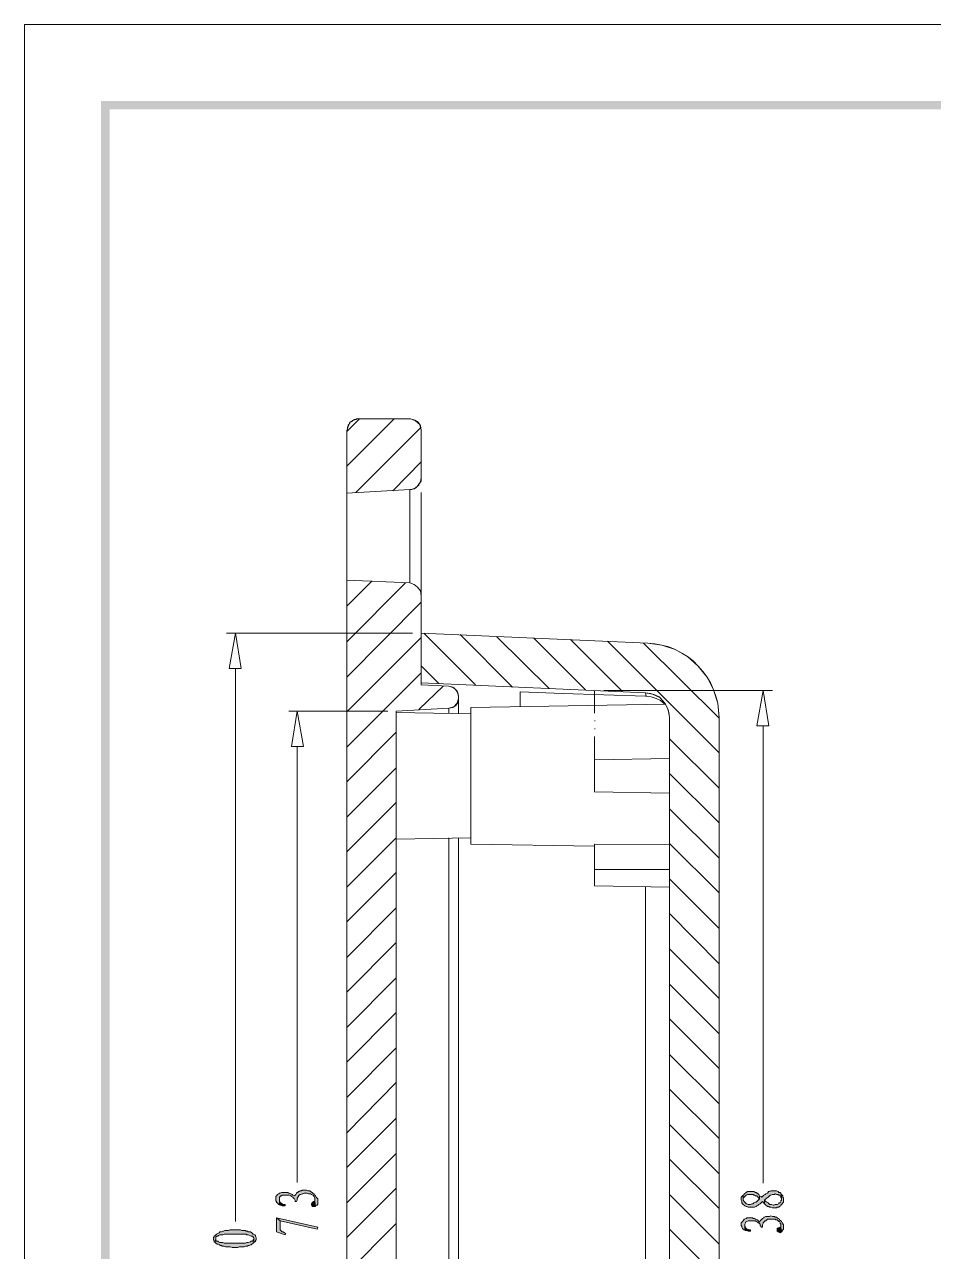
# Model space of a CAD drawing. Header units: millimetres. Extents: x 0 to 282, y 0 to 196.
# Drawn here: x 0 to 54.3, y 122.3 to 195.7 of the extents above; entities that cross this region are included whole.
import ezdxf

# ---------------------------------------------------------------- set-up
doc = ezdxf.new("R2010")
doc.units = ezdxf.units.MM

msp = doc.modelspace()

# ---------------------------------------------------------------- hatches: boundary and pattern name
h = msp.add_hatch(color=0)
h.dxf.hatch_style = 2
h.paths.add_polyline_path([(4.572, 4.826), (5.08, 4.826), (4.572, 191.134894)])
h = msp.add_hatch(color=0)
h.dxf.hatch_style = 2
h.paths.add_polyline_path([(5.08, 4.826), (4.572, 191.134894), (5.08, 190.626894)])
h = msp.add_hatch(color=0)
h.dxf.hatch_style = 2
h.paths.add_polyline_path([(4.572, 191.134894), (5.08, 190.626894), (277.071561, 191.134894)])
h = msp.add_hatch(color=0)
h.dxf.hatch_style = 2
h.paths.add_polyline_path([(5.08, 190.626894), (277.071561, 191.134894), (276.563561, 190.626894)])
h = msp.add_hatch(color=42)
h.dxf.hatch_style = 2
h.paths.add_polyline_path([(15.028333, 125.475894), (15.028333, 125.433561), (15.028333, 125.348894), (15.070667, 125.306561), (15.070667, 125.264227), (15.155333, 125.179561), (15.197667, 125.137227), (15.24, 125.137227), (15.24, 125.433561), (15.24, 125.475894), (15.24, 125.560561), (15.282333, 125.602894), (15.324667, 125.645227), (15.367, 125.645227), (15.409333, 125.687561), (15.494, 125.687561), (15.578667, 125.687561), (15.663333, 125.687561), (15.705667, 125.687561), (15.790333, 125.687561), (15.832667, 125.687561), (15.917333, 125.645227), (15.959667, 125.602894), (16.044333, 125.560561), (16.086667, 125.518227), (16.129, 125.475894), (16.171333, 125.391227), (16.171333, 125.348894), (16.171333, 125.306561), (16.256, 125.306561), (16.298333, 125.391227), (16.298333, 125.433561), (16.298333, 125.518227), (16.340667, 125.560561), (16.383, 125.602894), (16.383, 125.645227), (16.425333, 125.687561), (16.467667, 125.729894), (16.51, 125.729894), (16.594667, 125.772227), (16.637, 125.772227), (16.721667, 125.814561), (16.806333, 125.814561), (16.891, 125.814561), (16.975667, 125.772227), (17.018, 125.772227), (17.102667, 125.772227), (17.145, 125.729894), (17.229667, 125.687561), (17.272, 125.687561), (17.272, 125.645227), (17.314333, 125.602894), (17.356667, 125.518227), (17.356667, 125.475894), (17.356667, 125.391227), (17.356667, 125.306561), (17.399, 125.010227), (17.441333, 125.094894), (17.483667, 125.094894), (17.526, 125.137227), (17.526, 125.179561), (17.526, 125.264227), (17.526, 125.348894), (17.526, 125.391227), (17.526, 125.433561), (17.526, 125.475894), (17.483667, 125.518227), (17.441333, 125.560561), (17.399, 125.645227), (17.356667, 125.687561), (17.314333, 125.772227), (17.272, 125.772227), (17.229667, 125.814561), (17.187333, 125.856894), (17.102667, 125.899227), (17.060333, 125.941561), (16.975667, 125.941561), (16.933333, 125.941561), (16.848667, 125.983894), (16.764, 125.983894), (16.679333, 125.983894), (16.594667, 125.983894), (16.552333, 125.941561), (16.467667, 125.941561), (16.425333, 125.899227), (16.383, 125.899227), (16.340667, 125.856894), (16.298333, 125.856894), (16.256, 125.814561), (16.213667, 125.729894), (16.171333, 125.687561), (16.129, 125.645227), (16.044333, 125.687561), (16.002, 125.729894), (15.917333, 125.772227), (15.875, 125.772227), (15.790333, 125.814561), (15.748, 125.856894), (15.663333, 125.856894), (15.621, 125.856894), (15.536333, 125.856894), (15.494, 125.856894), (15.409333, 125.856894), (15.367, 125.856894), (15.282333, 125.814561), (15.24, 125.814561), (15.197667, 125.772227), (15.113, 125.729894), (15.070667, 125.645227), (15.028333, 125.602894), (15.028333, 125.560561), (15.028333, 125.518227)])
h = msp.add_hatch(color=42)
h.dxf.hatch_style = 2
h.paths.add_polyline_path([(42.841227, 125.433561), (42.841227, 125.391227), (42.883561, 125.306561), (42.883561, 125.221894), (42.925894, 125.179561), (42.968227, 125.137227), (43.010561, 125.094894), (43.052894, 125.052561), (43.137561, 125.010227), (43.179894, 125.010227), (43.264561, 124.967894), (43.306894, 124.967894), (43.391561, 124.967894), (43.433894, 124.967894), (43.518561, 124.967894), (43.603227, 124.967894), (43.645561, 124.967894), (43.730227, 125.010227), (43.772561, 125.052561), (43.857227, 125.094894), (43.899561, 125.137227), (43.984227, 125.179561), (44.026561, 125.221894), (44.111227, 125.306561), (44.153561, 125.264227), (44.238227, 125.179561), (44.238227, 125.391227), (44.280561, 125.433561), (44.322894, 125.475894), (44.365227, 125.518227), (44.449894, 125.560561), (44.492227, 125.602894), (44.534561, 125.645227), (44.576894, 125.687561), (44.619227, 125.687561), (44.703894, 125.729894), (44.746227, 125.729894), (44.830894, 125.729894), (44.873227, 125.772227), (44.957894, 125.729894), (45.042561, 125.729894), (45.084894, 125.687561), (45.169561, 125.687561), (45.169561, 125.645227), (45.211894, 125.602894), (45.211894, 125.560561), (45.254227, 125.518227), (45.254227, 125.433561), (45.254227, 125.729894), (45.211894, 125.772227), (45.211894, 125.814561), (45.169561, 125.856894), (45.084894, 125.856894), (45.042561, 125.899227), (44.957894, 125.941561), (44.915561, 125.941561), (44.830894, 125.941561), (44.788561, 125.941561), (44.703894, 125.941561), (44.619227, 125.941561), (44.534561, 125.899227), (44.492227, 125.899227), (44.449894, 125.899227), (44.449894, 125.856894), (44.407561, 125.814561), (44.322894, 125.772227), (44.280561, 125.729894), (44.195894, 125.687561), (44.153561, 125.645227), (44.068894, 125.560561), (44.026561, 125.602894), (43.941894, 125.645227), (43.941894, 125.475894), (43.899561, 125.433561), (43.814894, 125.348894), (43.772561, 125.306561), (43.730227, 125.264227), (43.687894, 125.264227), (43.603227, 125.221894), (43.560894, 125.179561), (43.476228, 125.179561), (43.391561, 125.137227), (43.349227, 125.137227), (43.264561, 125.137227), (43.179894, 125.179561), (43.137561, 125.179561), (43.095227, 125.221894), (43.052894, 125.264227), (43.010561, 125.306561), (42.968227, 125.391227), (42.968227, 125.433561), (42.968227, 125.687561), (42.925894, 125.645227), (42.883561, 125.602894), (42.841227, 125.560561), (42.841227, 125.518227)])
h = msp.add_hatch(color=42)
h.dxf.hatch_style = 2
h.paths.add_polyline_path([(42.968227, 125.687561), (42.968227, 125.433561), (42.968227, 125.518227), (43.010561, 125.560561), (43.052894, 125.602894), (43.095227, 125.645227), (43.137561, 125.687561), (43.222227, 125.729894), (43.306894, 125.729894), (43.349227, 125.729894), (43.391561, 125.729894), (43.476228, 125.729894), (43.560894, 125.729894), (43.603227, 125.687561), (43.645561, 125.687561), (43.687894, 125.645227), (43.772561, 125.645227), (43.814894, 125.602894), (43.899561, 125.518227), (43.941894, 125.475894), (43.941894, 125.645227), (43.899561, 125.729894), (43.857227, 125.772227), (43.814894, 125.814561), (43.772561, 125.814561), (43.730227, 125.856894), (43.687894, 125.856894), (43.603227, 125.899227), (43.518561, 125.899227), (43.476228, 125.899227), (43.391561, 125.899227), (43.349227, 125.899227), (43.264561, 125.899227), (43.222227, 125.899227), (43.137561, 125.856894), (43.095227, 125.814561), (43.010561, 125.772227), (43.010561, 125.729894)])
h = msp.add_hatch(color=42)
h.dxf.hatch_style = 2
h.paths.add_polyline_path([(44.238227, 125.179561), (44.280561, 125.137227), (44.322894, 125.094894), (44.365227, 125.052561), (44.407561, 125.010227), (44.492227, 125.010227), (44.534561, 124.967894), (44.619227, 124.967894), (44.703894, 124.925561), (44.746227, 124.925561), (44.830894, 124.925561), (44.873227, 124.925561), (44.957894, 124.925561), (45.000227, 124.967894), (45.084894, 124.967894), (45.127227, 125.010227), (45.211894, 125.052561), (45.211894, 125.094894), (45.254227, 125.137227), (45.296561, 125.179561), (45.338894, 125.221894), (45.381227, 125.264227), (45.381227, 125.348894), (45.381227, 125.391227), (45.381227, 125.475894), (45.381227, 125.518227), (45.338894, 125.560561), (45.338894, 125.645227), (45.296561, 125.687561), (45.254227, 125.729894), (45.254227, 125.433561), (45.254227, 125.391227), (45.211894, 125.348894), (45.211894, 125.306561), (45.169561, 125.221894), (45.084894, 125.221894), (45.084894, 125.179561), (45.000227, 125.137227), (44.957894, 125.137227), (44.873227, 125.137227), (44.788561, 125.094894), (44.746227, 125.094894), (44.661561, 125.137227), (44.619227, 125.137227), (44.534561, 125.137227), (44.534561, 125.179561), (44.492227, 125.179561), (44.449894, 125.221894), (44.365227, 125.264227), (44.322894, 125.306561), (44.238227, 125.391227)])
h = msp.add_hatch(color=42)
h.dxf.hatch_style = 2
h.paths.add_polyline_path([(15.24, 125.137227), (15.282333, 125.094894), (15.324667, 125.094894), (15.409333, 125.052561), (15.494, 125.052561), (15.578667, 125.052561), (15.578667, 125.137227), (15.536333, 125.137227), (15.451667, 125.137227), (15.409333, 125.179561), (15.324667, 125.221894), (15.282333, 125.221894), (15.282333, 125.264227), (15.24, 125.306561), (15.24, 125.348894), (15.24, 125.433561)])
h = msp.add_hatch(color=42)
h.dxf.hatch_style = 2
h.paths.add_polyline_path([(17.145, 125.137227), (17.145, 125.094894), (17.187333, 125.010227), (17.229667, 125.010227), (17.314333, 125.010227), (17.356667, 125.010227), (17.399, 125.010227), (17.356667, 125.306561), (17.272, 125.306561), (17.229667, 125.264227), (17.187333, 125.221894), (17.145, 125.179561)])
h = msp.add_hatch(color=42)
h.dxf.hatch_style = 2
h.paths.add_polyline_path([(15.070667, 124.332894), (15.070667, 123.486227), (15.578667, 123.316894), (15.621, 123.401561), (15.536333, 123.443894), (15.451667, 123.486227), (15.409333, 123.486227), (15.367, 123.528561), (15.324667, 123.570894), (15.282333, 123.613227), (15.282333, 123.697894), (15.282333, 124.163561)])
h = msp.add_hatch(color=42)
h.dxf.hatch_style = 2
h.paths.add_polyline_path([(15.070667, 124.332894), (15.282333, 124.163561), (17.483667, 123.655561), (17.526, 123.782561)])
h = msp.add_hatch(color=42)
h.dxf.hatch_style = 2
h.paths.add_polyline_path([(42.841227, 123.951894), (42.841227, 123.867227), (42.883561, 123.824894), (42.883561, 123.782561), (42.925894, 123.697894), (42.968227, 123.655561), (43.010561, 123.613227), (43.052894, 123.613227), (43.052894, 123.909561), (43.052894, 123.951894), (43.095227, 124.036561), (43.095227, 124.078894), (43.179894, 124.121227), (43.264561, 124.163561), (43.306894, 124.163561), (43.391561, 124.163561), (43.476228, 124.163561), (43.560894, 124.163561), (43.603227, 124.163561), (43.687894, 124.163561), (43.730227, 124.121227), (43.814894, 124.078894), (43.857227, 124.036561), (43.899561, 124.036561), (43.941894, 123.994227), (43.984227, 123.951894), (43.984227, 123.867227), (44.026561, 123.824894), (44.026561, 123.782561), (44.111227, 123.782561), (44.111227, 123.824894), (44.111227, 123.909561), (44.153561, 123.994227), (44.153561, 124.036561), (44.195894, 124.078894), (44.238227, 124.121227), (44.280561, 124.163561), (44.322894, 124.163561), (44.365227, 124.205894), (44.407561, 124.248227), (44.492227, 124.248227), (44.576894, 124.248227), (44.661561, 124.248227), (44.703894, 124.248227), (44.788561, 124.248227), (44.873227, 124.248227), (44.915561, 124.205894), (45.000227, 124.205894), (45.042561, 124.163561), (45.084894, 124.121227), (45.127227, 124.121227), (45.169561, 124.036561), (45.169561, 123.994227), (45.211894, 123.951894), (45.211894, 123.867227), (45.211894, 123.782561), (45.254227, 123.486227), (45.296561, 123.528561), (45.296561, 123.570894), (45.338894, 123.613227), (45.381227, 123.655561), (45.381227, 123.740227), (45.381227, 123.782561), (45.381227, 123.824894), (45.381227, 123.909561), (45.338894, 123.951894), (45.338894, 123.994227), (45.296561, 124.036561), (45.254227, 124.121227), (45.211894, 124.163561), (45.127227, 124.205894), (45.127227, 124.248227), (45.042561, 124.290561), (45.000227, 124.332894), (44.957894, 124.375227), (44.873227, 124.375227), (44.830894, 124.417561), (44.746227, 124.417561), (44.703894, 124.417561), (44.619227, 124.459894), (44.534561, 124.417561), (44.449894, 124.417561), (44.365227, 124.417561), (44.322894, 124.417561), (44.238227, 124.375227), (44.195894, 124.375227), (44.195894, 124.332894), (44.111227, 124.290561), (44.068894, 124.248227), (44.026561, 124.205894), (43.984227, 124.163561), (43.941894, 124.078894), (43.899561, 124.121227), (43.814894, 124.205894), (43.772561, 124.205894), (43.687894, 124.248227), (43.645561, 124.290561), (43.560894, 124.290561), (43.518561, 124.332894), (43.433894, 124.332894), (43.391561, 124.332894), (43.349227, 124.332894), (43.264561, 124.332894), (43.179894, 124.332894), (43.137561, 124.290561), (43.052894, 124.248227), (43.010561, 124.248227), (42.968227, 124.163561), (42.925894, 124.121227), (42.883561, 124.078894), (42.841227, 124.036561), (42.841227, 123.994227)])
h = msp.add_hatch(color=42)
h.dxf.hatch_style = 2
h.paths.add_polyline_path([(11.303, 123.105227), (11.303, 123.020561), (11.345333, 122.978227), (11.345333, 122.935894), (11.345333, 122.893561), (11.387667, 122.851227), (11.43, 123.105227), (11.43, 123.147561), (11.43, 123.189894), (11.472333, 123.232227), (11.557, 123.232227), (11.599333, 123.274561), (11.684, 123.316894), (11.726333, 123.316894), (11.811, 123.316894), (11.853333, 123.316894), (11.938, 123.359228), (11.980333, 123.359228), (12.065, 123.359228), (12.149667, 123.359228), (12.192, 123.359228), (12.276667, 123.359228), (12.403667, 123.359228), (12.488333, 123.359228), (12.573, 123.359228), (12.615333, 123.359228), (12.7, 123.359228), (12.784667, 123.359228), (12.869333, 123.359228), (12.954, 123.359228), (13.038667, 123.359228), (13.123333, 123.359228), (13.165667, 123.359228), (13.250333, 123.359228), (13.292667, 123.316894), (13.335, 123.316894), (13.377333, 123.316894), (13.462, 123.274561), (13.546667, 123.232227), (13.631333, 123.232227), (13.673667, 123.189894), (13.673667, 123.147561), (13.716, 123.147561), (13.716, 123.062894), (13.716, 122.851227), (13.758333, 122.893561), (13.800667, 122.935894), (13.800667, 122.978227), (13.843, 123.020561), (13.843, 123.105227), (13.843, 123.147561), (13.800667, 123.232227), (13.800667, 123.274561), (13.758333, 123.316894), (13.673667, 123.359228), (13.631333, 123.401561), (13.589, 123.443894), (13.504333, 123.486227), (13.462, 123.486227), (13.377333, 123.486227), (13.335, 123.528561), (13.250333, 123.528561), (13.208, 123.570894), (13.123333, 123.570894), (13.038667, 123.570894), (12.996333, 123.570894), (12.911667, 123.613227), (12.827, 123.613227), (12.742333, 123.613227), (12.657667, 123.613227), (12.573, 123.613227), (12.530667, 123.613227), (12.446, 123.613227), (12.361333, 123.613227), (12.276667, 123.613227), (12.192, 123.570894), (12.107333, 123.570894), (12.022667, 123.570894), (11.980333, 123.570894), (11.895667, 123.528561), (11.853333, 123.528561), (11.768667, 123.486227), (11.726333, 123.486227), (11.684, 123.486227), (11.641667, 123.443894), (11.557, 123.401561), (11.472333, 123.359228), (11.43, 123.316894), (11.387667, 123.274561), (11.345333, 123.232227), (11.345333, 123.189894), (11.303, 123.147561)])
h = msp.add_hatch(color=42)
h.dxf.hatch_style = 2
h.paths.add_polyline_path([(43.052894, 123.613227), (43.095227, 123.570894), (43.179894, 123.570894), (43.264561, 123.528561), (43.306894, 123.528561), (43.391561, 123.528561), (43.391561, 123.613227), (43.306894, 123.613227), (43.222227, 123.655561), (43.179894, 123.655561), (43.137561, 123.697894), (43.095227, 123.740227), (43.095227, 123.782561), (43.052894, 123.824894), (43.052894, 123.909561)])
h = msp.add_hatch(color=42)
h.dxf.hatch_style = 2
h.paths.add_polyline_path([(45.000227, 123.613227), (45.000227, 123.528561), (45.042561, 123.486227), (45.084894, 123.486227), (45.169561, 123.443894), (45.254227, 123.486227), (45.211894, 123.782561), (45.169561, 123.782561), (45.127227, 123.740227), (45.042561, 123.740227), (45.000227, 123.697894), (45.000227, 123.655561)])
h = msp.add_hatch(color=42)
h.dxf.hatch_style = 2
h.paths.add_polyline_path([(11.387667, 122.851227), (11.43, 122.808894), (11.514667, 122.766561), (11.599333, 122.766561), (11.684, 122.724227), (11.684, 122.681894), (11.768667, 122.681894), (11.811, 122.639561), (11.853333, 122.639561), (11.938, 122.639561), (12.022667, 122.597227), (12.065, 122.597227), (12.149667, 122.597227), (12.234333, 122.597227), (12.319, 122.597227), (12.403667, 122.554894), (12.488333, 122.554894), (12.573, 122.554894), (12.657667, 122.554894), (12.742333, 122.554894), (12.827, 122.597227), (12.911667, 122.597227), (12.954, 122.597227), (13.038667, 122.597227), (13.123333, 122.597227), (13.208, 122.639561), (13.250333, 122.639561), (13.335, 122.639561), (13.377333, 122.681894), (13.419667, 122.681894), (13.504333, 122.724227), (13.546667, 122.724227), (13.589, 122.766561), (13.673667, 122.808894), (13.716, 122.851227), (13.716, 123.062894), (13.673667, 123.020561), (13.673667, 122.978227), (13.631333, 122.935894), (13.546667, 122.935894), (13.504333, 122.893561), (13.377333, 122.851227), (13.335, 122.851227), (13.292667, 122.851227), (13.208, 122.808894), (13.165667, 122.808894), (13.081, 122.808894), (12.996333, 122.808894), (12.954, 122.808894), (12.869333, 122.808894), (12.784667, 122.808894), (12.657667, 122.808894), (12.573, 122.808894), (12.488333, 122.808894), (12.403667, 122.808894), (12.319, 122.808894), (12.234333, 122.808894), (12.149667, 122.808894), (12.065, 122.808894), (11.980333, 122.808894), (11.938, 122.808894), (11.853333, 122.851227), (11.811, 122.851227), (11.768667, 122.851227), (11.684, 122.851227), (11.599333, 122.893561), (11.557, 122.935894), (11.472333, 122.935894), (11.43, 122.978227), (11.43, 123.020561), (11.43, 123.105227)])

# ---------------------------------------------------------------- linework, layer by layer
at = {"color": 0, "lineweight": 0}
msp.add_lwpolyline([(0, 0), (281.643667, 0), (281.643667, 195.707), (0, 195.707)], close=True, dxfattribs=at)
for points in [[(20.023667, 172.127228), (19.727333, 172.084894), (19.473333, 171.915561), (19.346333, 171.661561), (19.261667, 171.407561)], [(19.261667, 171.407561), (19.261667, 171.449894), (19.304, 171.534561), (19.304, 171.619227), (19.346333, 171.661561), (19.346333, 171.746227), (19.388667, 171.788561), (19.431, 171.873227), (19.473333, 171.915561), (19.558, 171.957894), (19.600333, 172.000227), (19.685, 172.042561), (19.727333, 172.084894), (19.812, 172.084894), (19.854333, 172.127228), (19.939, 172.127228), (20.023667, 172.127228)], [(23.071667, 172.127228), (20.023667, 172.127228)], [(23.706667, 171.449894), (23.664333, 171.703894), (23.537333, 171.915561), (23.325667, 172.042561), (23.071667, 172.127228), (20.023667, 172.127228)], [(23.706667, 171.449894), (23.622, 171.788561), (23.368, 172.000227), (23.071667, 172.127228)], [(19.261667, 73.067227), (19.261667, 171.407561)], [(19.261667, 171.407561), (19.261667, 167.682227), (23.029333, 167.893894)], [(23.706667, 168.613561), (23.706667, 171.449894)], [(23.706667, 168.613561), (23.706667, 171.449894)], [(23.029333, 167.893894), (23.283333, 167.936227), (23.495, 168.105561), (23.664333, 168.359561), (23.706667, 168.613561)], [(23.706667, 168.613561), (23.706667, 168.571227), (23.706667, 168.486561), (23.706667, 168.401894), (23.664333, 168.359561), (23.622, 168.274894), (23.579667, 168.232561), (23.579667, 168.147894), (23.495, 168.105561), (23.452667, 168.063227), (23.410333, 168.020894), (23.368, 167.978561), (23.283333, 167.936227), (23.241, 167.936227), (23.156333, 167.893894), (23.071667, 167.893894), (23.029333, 167.893894)], [(23.029333, 167.893894), (19.261667, 167.682227)], [(23.029333, 167.893894), (23.029333, 162.305894)], [(23.706667, 156.209894), (23.706667, 167.724561)], [(23.029333, 162.305894), (19.261667, 162.475227)], [(25.950333, 155.405561), (25.950333, 155.532561), (25.908, 155.744227), (25.781, 155.913561), (25.611667, 156.082894), (25.357667, 156.125227), (23.706667, 156.209894), (23.706667, 161.543894), (23.664333, 161.840227), (23.495, 162.051894), (23.283333, 162.221227), (23.029333, 162.305894), (19.261667, 162.475227), (19.261667, 81.957227), (23.029333, 82.168894)], [(23.706667, 161.543894), (23.664333, 161.840227), (23.495, 162.051894), (23.283333, 162.221227), (23.029333, 162.305894)], [(23.706667, 159.300228), (37.253227, 158.707561)], [(37.253227, 158.707561), (23.706667, 159.300228), (23.706667, 156.336894), (37.126227, 155.744227), (37.422561, 155.701894), (37.676561, 155.617227), (37.930561, 155.490228), (38.142227, 155.278561), (38.311561, 155.066894), (38.438561, 154.812894), (38.523227, 154.558894), (38.565561, 154.262561), (38.565561, 90.212227)], [(41.528894, 154.262561), (41.444227, 155.109227), (41.190227, 155.913561), (40.809227, 156.675561), (40.258894, 157.352894), (39.623894, 157.903227), (38.904227, 158.326561), (38.099894, 158.580561), (37.253227, 158.707561)], [(37.253227, 158.707561), (37.676561, 158.665227), (38.099894, 158.580561), (38.523227, 158.495894), (38.904227, 158.326561), (39.285227, 158.114894), (39.623894, 157.903227), (39.962561, 157.649227), (40.258894, 157.352894), (40.555227, 157.014227), (40.809227, 156.675561), (41.020894, 156.294561), (41.190227, 155.913561), (41.317227, 155.532561), (41.444227, 155.109227), (41.486561, 154.685894), (41.528894, 154.262561)], [(23.706667, 156.336894), (37.126227, 155.744227)], [(25.357667, 156.125227), (23.706667, 156.209894)], [(25.950333, 155.532561), (25.865667, 155.828894), (25.654, 156.040561), (25.357667, 156.125227)], [(37.126227, 155.532561), (34.628561, 155.617227), (32.173227, 155.701894), (29.633228, 155.786561)], [(29.633228, 154.897561), (29.633228, 155.786561)], [(37.168561, 155.532561), (37.126227, 155.744227)], [(38.565561, 154.262561), (38.480894, 154.728227), (38.269227, 155.109227), (37.972894, 155.447894), (37.549561, 155.659561), (37.126227, 155.744227)], [(25.357667, 154.812894), (25.654, 154.897561), (25.865667, 155.109227), (25.950333, 155.405561)], [(25.950333, 155.405561), (25.908, 155.151561), (25.781, 154.982227), (25.611667, 154.855227), (25.357667, 154.812894)], [(25.950333, 154.516561), (25.950333, 155.532561)], [(26.67, 154.855227), (38.311561, 155.066894)], [(26.67, 146.684894), (26.67, 154.855227)], [(37.168561, 155.532561), (37.126227, 155.532561)], [(38.269227, 155.066894), (38.015227, 155.278561), (37.761227, 155.405561), (37.464894, 155.490228), (37.168561, 155.532561)], [(22.225, 154.643561), (25.357667, 154.812894)], [(25.950333, 88.942228), (25.950333, 89.069227), (25.908, 89.323227), (25.781, 89.492561), (25.611667, 89.619561), (25.357667, 89.661894), (22.225, 89.831227), (22.225, 154.643561), (25.357667, 154.812894)], [(22.225, 89.831227), (22.225, 154.643561)], [(22.225, 154.558894), (26.67, 154.474227)], [(23.706667, 85.174561), (37.253227, 85.767227), (37.676561, 85.809561), (38.099894, 85.851894), (38.523227, 85.978894), (38.904227, 86.148227), (39.285227, 86.359894), (39.623894, 86.571561), (39.962561, 86.825561), (40.258894, 87.121894), (40.555227, 87.460561), (40.809227, 87.799227), (41.020894, 88.137894), (41.190227, 88.561227), (41.317227, 88.942228), (41.444227, 89.365561), (41.486561, 89.788894), (41.528894, 90.212227), (41.528894, 154.262561)], [(25.357667, 154.812894), (25.357667, 154.516561)], [(38.565561, 154.262561), (38.565561, 90.212227)], [(41.528894, 154.262561), (41.528894, 90.212227)], [(34.078227, 151.722561), (38.565561, 151.807227)], [(34.078227, 149.817561), (34.078227, 151.722561)], [(34.078227, 149.817561), (38.565561, 149.732894)], [(22.225, 146.981227), (26.67, 147.065894)], [(25.357667, 147.065894), (25.357667, 89.661894)], [(25.950333, 89.196227), (25.950333, 147.065894)], [(26.67, 146.684894), (34.078227, 146.557894)], [(38.565561, 146.642561), (34.078227, 146.684894)], [(34.078227, 144.187227), (34.078227, 146.684894)], [(38.565561, 145.160894), (34.078227, 145.160894)], [(34.078227, 144.187227), (38.565561, 144.102561)], [(37.126227, 106.722227), (37.126227, 144.144894)]]:
    msp.add_lwpolyline(points, dxfattribs=at)
at = {"color": 40, "lineweight": 0}
for points in [[(22.098, 172.127228), (19.261667, 169.290894)], [(20.023667, 172.127228), (19.261667, 171.365227)], [(23.706667, 171.619227), (19.812, 167.724561)], [(23.706667, 169.544894), (22.013333, 167.809227)], [(20.785667, 162.432894), (19.261667, 160.908894)], [(22.775333, 162.305894), (19.261667, 158.792227)], [(23.706667, 161.162894), (19.261667, 156.675561)], [(26.966333, 156.209894), (23.876, 159.300228)], [(23.706667, 159.046227), (19.261667, 154.601227)], [(29.167561, 156.082894), (26.035, 159.215561)], [(31.368894, 155.998227), (28.236228, 159.088561)], [(33.527894, 155.913561), (30.437561, 159.003894)], [(35.729227, 155.828894), (32.638894, 158.919227)], [(41.528894, 152.145894), (34.840227, 158.834561)], [(41.528894, 154.220227), (36.999227, 158.707561)], [(24.765, 156.294561), (23.706667, 157.352894)], [(23.706667, 156.929561), (19.261667, 152.484561)], [(25.019, 156.125227), (23.579667, 154.728227)], [(22.225, 153.373561), (19.261667, 150.410227)], [(41.528894, 150.029227), (38.565561, 152.992561)], [(22.225, 151.256894), (19.261667, 148.293561)], [(41.528894, 147.954894), (38.565561, 150.918228)], [(22.225, 149.182561), (19.261667, 146.219227)], [(41.528894, 145.838227), (38.565561, 148.801561)], [(22.225, 147.065894), (19.261667, 144.102561)], [(41.528894, 143.763894), (38.565561, 146.727227)], [(22.225, 144.991561), (19.261667, 142.028227)], [(41.528894, 141.647227), (38.565561, 144.610561)], [(22.225, 142.874894), (19.261667, 139.911561)], [(41.528894, 139.530561), (38.565561, 142.536227)], [(22.225, 140.800561), (19.261667, 137.837227)], [(41.528894, 137.456227), (38.565561, 140.419561)], [(22.225, 138.683894), (19.261667, 135.720561)], [(41.528894, 135.339561), (38.565561, 138.302894)], [(22.225, 136.609561), (19.261667, 133.646227)], [(41.528894, 133.265227), (38.565561, 136.228561)], [(22.225, 134.492894), (19.261667, 131.529561)], [(41.528894, 131.148561), (38.565561, 134.111894)], [(22.225, 132.418561), (19.261667, 129.412894)], [(41.528894, 129.074227), (38.565561, 132.037561)], [(22.225, 130.301894), (19.261667, 127.338561)], [(41.528894, 126.957561), (38.565561, 129.920894)], [(22.225, 128.185228), (19.261667, 125.221894)], [(41.528894, 124.883227), (38.565561, 127.846561)], [(22.225, 126.110894), (19.261667, 123.147561)], [(41.528894, 122.766561), (38.565561, 125.729894)], [(22.225, 123.994227), (19.261667, 121.030894)], [(41.528894, 120.692228), (38.565561, 123.655561)]]:
    msp.add_lwpolyline(points, dxfattribs=at)
at = {"color": 131, "lineweight": 0}
for points in [[(23.198667, 159.300228), (12.065, 159.300228)], [(34.628561, 155.871227), (44.703894, 155.871227)], [(21.717, 154.643561), (15.790333, 154.643561)]]:
    msp.add_lwpolyline(points, dxfattribs=at)
at = {"color": 3, "lineweight": 0}
for points in [[(12.234333, 157.183561), (12.615333, 159.300228), (12.954, 157.183561)], [(43.772561, 153.754561), (44.153561, 155.871227), (44.492227, 153.754561)], [(15.959667, 152.526894), (16.298333, 154.643561), (16.679333, 152.526894)]]:
    msp.add_lwpolyline(points, close=True, dxfattribs=at)
for points in [[(12.615333, 157.183561), (12.615333, 124.121227)], [(44.153561, 153.754561), (44.153561, 126.407227)], [(16.298333, 152.526894), (16.298333, 126.449561)]]:
    msp.add_lwpolyline(points, dxfattribs=at)
at = {"color": 2, "lineweight": 0}
for points in [[(34.078227, 155.871227), (34.078227, 154.516561)], [(34.078227, 154.050894), (34.120561, 154.050894)], [(34.078227, 153.585227), (34.120561, 153.585227)], [(34.078227, 153.119561), (34.078227, 151.722561)]]:
    msp.add_lwpolyline(points, dxfattribs=at)
at = {"color": 42, "lineweight": 0}
for points in [[(15.028333, 125.475894), (15.028333, 125.433561), (15.028333, 125.348894), (15.070667, 125.306561), (15.070667, 125.264227), (15.155333, 125.179561), (15.197667, 125.137227), (15.24, 125.137227), (15.24, 125.433561), (15.24, 125.475894), (15.24, 125.560561), (15.282333, 125.602894), (15.324667, 125.645227), (15.367, 125.645227), (15.409333, 125.687561), (15.494, 125.687561), (15.578667, 125.687561), (15.663333, 125.687561), (15.705667, 125.687561), (15.790333, 125.687561), (15.832667, 125.687561), (15.917333, 125.645227), (15.959667, 125.602894), (16.044333, 125.560561), (16.086667, 125.518227), (16.129, 125.475894), (16.171333, 125.391227), (16.171333, 125.348894), (16.171333, 125.306561), (16.256, 125.306561), (16.298333, 125.391227), (16.298333, 125.433561), (16.298333, 125.518227), (16.340667, 125.560561), (16.383, 125.602894), (16.383, 125.645227), (16.425333, 125.687561), (16.467667, 125.729894), (16.51, 125.729894), (16.594667, 125.772227), (16.637, 125.772227), (16.721667, 125.814561), (16.806333, 125.814561), (16.891, 125.814561), (16.975667, 125.772227), (17.018, 125.772227), (17.102667, 125.772227), (17.145, 125.729894), (17.229667, 125.687561), (17.272, 125.687561), (17.272, 125.645227), (17.314333, 125.602894), (17.356667, 125.518227), (17.356667, 125.475894), (17.356667, 125.391227), (17.356667, 125.306561), (17.399, 125.010227), (17.441333, 125.094894), (17.483667, 125.094894), (17.526, 125.137227), (17.526, 125.179561), (17.526, 125.264227), (17.526, 125.348894), (17.526, 125.391227), (17.526, 125.433561), (17.526, 125.475894), (17.483667, 125.518227), (17.441333, 125.560561), (17.399, 125.645227), (17.356667, 125.687561), (17.314333, 125.772227), (17.272, 125.772227), (17.229667, 125.814561), (17.187333, 125.856894), (17.102667, 125.899227), (17.060333, 125.941561), (16.975667, 125.941561), (16.933333, 125.941561), (16.848667, 125.983894), (16.764, 125.983894), (16.679333, 125.983894), (16.594667, 125.983894), (16.552333, 125.941561), (16.467667, 125.941561), (16.425333, 125.899227), (16.383, 125.899227), (16.340667, 125.856894), (16.298333, 125.856894), (16.256, 125.814561), (16.213667, 125.729894), (16.171333, 125.687561), (16.129, 125.645227), (16.044333, 125.687561), (16.002, 125.729894), (15.917333, 125.772227), (15.875, 125.772227), (15.790333, 125.814561), (15.748, 125.856894), (15.663333, 125.856894), (15.621, 125.856894), (15.536333, 125.856894), (15.494, 125.856894), (15.409333, 125.856894), (15.367, 125.856894), (15.282333, 125.814561), (15.24, 125.814561), (15.197667, 125.772227), (15.113, 125.729894), (15.070667, 125.645227), (15.028333, 125.602894), (15.028333, 125.560561), (15.028333, 125.518227)], [(42.841227, 125.433561), (42.841227, 125.391227), (42.883561, 125.306561), (42.883561, 125.221894), (42.925894, 125.179561), (42.968227, 125.137227), (43.010561, 125.094894), (43.052894, 125.052561), (43.137561, 125.010227), (43.179894, 125.010227), (43.264561, 124.967894), (43.306894, 124.967894), (43.391561, 124.967894), (43.433894, 124.967894), (43.518561, 124.967894), (43.603227, 124.967894), (43.645561, 124.967894), (43.730227, 125.010227), (43.772561, 125.052561), (43.857227, 125.094894), (43.899561, 125.137227), (43.984227, 125.179561), (44.026561, 125.221894), (44.111227, 125.306561), (44.153561, 125.264227), (44.238227, 125.179561), (44.238227, 125.391227), (44.280561, 125.433561), (44.322894, 125.475894), (44.365227, 125.518227), (44.449894, 125.560561), (44.492227, 125.602894), (44.534561, 125.645227), (44.576894, 125.687561), (44.619227, 125.687561), (44.703894, 125.729894), (44.746227, 125.729894), (44.830894, 125.729894), (44.873227, 125.772227), (44.957894, 125.729894), (45.042561, 125.729894), (45.084894, 125.687561), (45.169561, 125.687561), (45.169561, 125.645227), (45.211894, 125.602894), (45.211894, 125.560561), (45.254227, 125.518227), (45.254227, 125.433561), (45.254227, 125.729894), (45.211894, 125.772227), (45.211894, 125.814561), (45.169561, 125.856894), (45.084894, 125.856894), (45.042561, 125.899227), (44.957894, 125.941561), (44.915561, 125.941561), (44.830894, 125.941561), (44.788561, 125.941561), (44.703894, 125.941561), (44.619227, 125.941561), (44.534561, 125.899227), (44.492227, 125.899227), (44.449894, 125.899227), (44.449894, 125.856894), (44.407561, 125.814561), (44.322894, 125.772227), (44.280561, 125.729894), (44.195894, 125.687561), (44.153561, 125.645227), (44.068894, 125.560561), (44.026561, 125.602894), (43.941894, 125.645227), (43.941894, 125.475894), (43.899561, 125.433561), (43.814894, 125.348894), (43.772561, 125.306561), (43.730227, 125.264227), (43.687894, 125.264227), (43.603227, 125.221894), (43.560894, 125.179561), (43.476228, 125.179561), (43.391561, 125.137227), (43.349227, 125.137227), (43.264561, 125.137227), (43.179894, 125.179561), (43.137561, 125.179561), (43.095227, 125.221894), (43.052894, 125.264227), (43.010561, 125.306561), (42.968227, 125.391227), (42.968227, 125.433561), (42.968227, 125.687561), (42.925894, 125.645227), (42.883561, 125.602894), (42.841227, 125.560561), (42.841227, 125.518227)], [(42.968227, 125.687561), (42.968227, 125.433561), (42.968227, 125.518227), (43.010561, 125.560561), (43.052894, 125.602894), (43.095227, 125.645227), (43.137561, 125.687561), (43.222227, 125.729894), (43.306894, 125.729894), (43.349227, 125.729894), (43.391561, 125.729894), (43.476228, 125.729894), (43.560894, 125.729894), (43.603227, 125.687561), (43.645561, 125.687561), (43.687894, 125.645227), (43.772561, 125.645227), (43.814894, 125.602894), (43.899561, 125.518227), (43.941894, 125.475894), (43.941894, 125.645227), (43.899561, 125.729894), (43.857227, 125.772227), (43.814894, 125.814561), (43.772561, 125.814561), (43.730227, 125.856894), (43.687894, 125.856894), (43.603227, 125.899227), (43.518561, 125.899227), (43.476228, 125.899227), (43.391561, 125.899227), (43.349227, 125.899227), (43.264561, 125.899227), (43.222227, 125.899227), (43.137561, 125.856894), (43.095227, 125.814561), (43.010561, 125.772227), (43.010561, 125.729894)], [(44.238227, 125.179561), (44.280561, 125.137227), (44.322894, 125.094894), (44.365227, 125.052561), (44.407561, 125.010227), (44.492227, 125.010227), (44.534561, 124.967894), (44.619227, 124.967894), (44.703894, 124.925561), (44.746227, 124.925561), (44.830894, 124.925561), (44.873227, 124.925561), (44.957894, 124.925561), (45.000227, 124.967894), (45.084894, 124.967894), (45.127227, 125.010227), (45.211894, 125.052561), (45.211894, 125.094894), (45.254227, 125.137227), (45.296561, 125.179561), (45.338894, 125.221894), (45.381227, 125.264227), (45.381227, 125.348894), (45.381227, 125.391227), (45.381227, 125.475894), (45.381227, 125.518227), (45.338894, 125.560561), (45.338894, 125.645227), (45.296561, 125.687561), (45.254227, 125.729894), (45.254227, 125.433561), (45.254227, 125.391227), (45.211894, 125.348894), (45.211894, 125.306561), (45.169561, 125.221894), (45.084894, 125.221894), (45.084894, 125.179561), (45.000227, 125.137227), (44.957894, 125.137227), (44.873227, 125.137227), (44.788561, 125.094894), (44.746227, 125.094894), (44.661561, 125.137227), (44.619227, 125.137227), (44.534561, 125.137227), (44.534561, 125.179561), (44.492227, 125.179561), (44.449894, 125.221894), (44.365227, 125.264227), (44.322894, 125.306561), (44.238227, 125.391227)], [(15.24, 125.137227), (15.282333, 125.094894), (15.324667, 125.094894), (15.409333, 125.052561), (15.494, 125.052561), (15.578667, 125.052561), (15.578667, 125.137227), (15.536333, 125.137227), (15.451667, 125.137227), (15.409333, 125.179561), (15.324667, 125.221894), (15.282333, 125.221894), (15.282333, 125.264227), (15.24, 125.306561), (15.24, 125.348894), (15.24, 125.433561)], [(17.145, 125.137227), (17.145, 125.094894), (17.187333, 125.010227), (17.229667, 125.010227), (17.314333, 125.010227), (17.356667, 125.010227), (17.399, 125.010227), (17.356667, 125.306561), (17.272, 125.306561), (17.229667, 125.264227), (17.187333, 125.221894), (17.145, 125.179561)], [(15.070667, 124.332894), (15.070667, 123.486227), (15.578667, 123.316894), (15.621, 123.401561), (15.536333, 123.443894), (15.451667, 123.486227), (15.409333, 123.486227), (15.367, 123.528561), (15.324667, 123.570894), (15.282333, 123.613227), (15.282333, 123.697894), (15.282333, 124.163561)], [(15.070667, 124.332894), (15.282333, 124.163561), (17.483667, 123.655561), (17.526, 123.782561)], [(42.841227, 123.951894), (42.841227, 123.867227), (42.883561, 123.824894), (42.883561, 123.782561), (42.925894, 123.697894), (42.968227, 123.655561), (43.010561, 123.613227), (43.052894, 123.613227), (43.052894, 123.909561), (43.052894, 123.951894), (43.095227, 124.036561), (43.095227, 124.078894), (43.179894, 124.121227), (43.264561, 124.163561), (43.306894, 124.163561), (43.391561, 124.163561), (43.476228, 124.163561), (43.560894, 124.163561), (43.603227, 124.163561), (43.687894, 124.163561), (43.730227, 124.121227), (43.814894, 124.078894), (43.857227, 124.036561), (43.899561, 124.036561), (43.941894, 123.994227), (43.984227, 123.951894), (43.984227, 123.867227), (44.026561, 123.824894), (44.026561, 123.782561), (44.111227, 123.782561), (44.111227, 123.824894), (44.111227, 123.909561), (44.153561, 123.994227), (44.153561, 124.036561), (44.195894, 124.078894), (44.238227, 124.121227), (44.280561, 124.163561), (44.322894, 124.163561), (44.365227, 124.205894), (44.407561, 124.248227), (44.492227, 124.248227), (44.576894, 124.248227), (44.661561, 124.248227), (44.703894, 124.248227), (44.788561, 124.248227), (44.873227, 124.248227), (44.915561, 124.205894), (45.000227, 124.205894), (45.042561, 124.163561), (45.084894, 124.121227), (45.127227, 124.121227), (45.169561, 124.036561), (45.169561, 123.994227), (45.211894, 123.951894), (45.211894, 123.867227), (45.211894, 123.782561), (45.254227, 123.486227), (45.296561, 123.528561), (45.296561, 123.570894), (45.338894, 123.613227), (45.381227, 123.655561), (45.381227, 123.740227), (45.381227, 123.782561), (45.381227, 123.824894), (45.381227, 123.909561), (45.338894, 123.951894), (45.338894, 123.994227), (45.296561, 124.036561), (45.254227, 124.121227), (45.211894, 124.163561), (45.127227, 124.205894), (45.127227, 124.248227), (45.042561, 124.290561), (45.000227, 124.332894), (44.957894, 124.375227), (44.873227, 124.375227), (44.830894, 124.417561), (44.746227, 124.417561), (44.703894, 124.417561), (44.619227, 124.459894), (44.534561, 124.417561), (44.449894, 124.417561), (44.365227, 124.417561), (44.322894, 124.417561), (44.238227, 124.375227), (44.195894, 124.375227), (44.195894, 124.332894), (44.111227, 124.290561), (44.068894, 124.248227), (44.026561, 124.205894), (43.984227, 124.163561), (43.941894, 124.078894), (43.899561, 124.121227), (43.814894, 124.205894), (43.772561, 124.205894), (43.687894, 124.248227), (43.645561, 124.290561), (43.560894, 124.290561), (43.518561, 124.332894), (43.433894, 124.332894), (43.391561, 124.332894), (43.349227, 124.332894), (43.264561, 124.332894), (43.179894, 124.332894), (43.137561, 124.290561), (43.052894, 124.248227), (43.010561, 124.248227), (42.968227, 124.163561), (42.925894, 124.121227), (42.883561, 124.078894), (42.841227, 124.036561), (42.841227, 123.994227)], [(11.303, 123.105227), (11.303, 123.020561), (11.345333, 122.978227), (11.345333, 122.935894), (11.345333, 122.893561), (11.387667, 122.851227), (11.43, 123.105227), (11.43, 123.147561), (11.43, 123.189894), (11.472333, 123.232227), (11.557, 123.232227), (11.599333, 123.274561), (11.684, 123.316894), (11.726333, 123.316894), (11.811, 123.316894), (11.853333, 123.316894), (11.938, 123.359228), (11.980333, 123.359228), (12.065, 123.359228), (12.149667, 123.359228), (12.192, 123.359228), (12.276667, 123.359228), (12.403667, 123.359228), (12.488333, 123.359228), (12.573, 123.359228), (12.615333, 123.359228), (12.7, 123.359228), (12.784667, 123.359228), (12.869333, 123.359228), (12.954, 123.359228), (13.038667, 123.359228), (13.123333, 123.359228), (13.165667, 123.359228), (13.250333, 123.359228), (13.292667, 123.316894), (13.335, 123.316894), (13.377333, 123.316894), (13.462, 123.274561), (13.546667, 123.232227), (13.631333, 123.232227), (13.673667, 123.189894), (13.673667, 123.147561), (13.716, 123.147561), (13.716, 123.062894), (13.716, 122.851227), (13.758333, 122.893561), (13.800667, 122.935894), (13.800667, 122.978227), (13.843, 123.020561), (13.843, 123.105227), (13.843, 123.147561), (13.800667, 123.232227), (13.800667, 123.274561), (13.758333, 123.316894), (13.673667, 123.359228), (13.631333, 123.401561), (13.589, 123.443894), (13.504333, 123.486227), (13.462, 123.486227), (13.377333, 123.486227), (13.335, 123.528561), (13.250333, 123.528561), (13.208, 123.570894), (13.123333, 123.570894), (13.038667, 123.570894), (12.996333, 123.570894), (12.911667, 123.613227), (12.827, 123.613227), (12.742333, 123.613227), (12.657667, 123.613227), (12.573, 123.613227), (12.530667, 123.613227), (12.446, 123.613227), (12.361333, 123.613227), (12.276667, 123.613227), (12.192, 123.570894), (12.107333, 123.570894), (12.022667, 123.570894), (11.980333, 123.570894), (11.895667, 123.528561), (11.853333, 123.528561), (11.768667, 123.486227), (11.726333, 123.486227), (11.684, 123.486227), (11.641667, 123.443894), (11.557, 123.401561), (11.472333, 123.359228), (11.43, 123.316894), (11.387667, 123.274561), (11.345333, 123.232227), (11.345333, 123.189894), (11.303, 123.147561)], [(43.052894, 123.613227), (43.095227, 123.570894), (43.179894, 123.570894), (43.264561, 123.528561), (43.306894, 123.528561), (43.391561, 123.528561), (43.391561, 123.613227), (43.306894, 123.613227), (43.222227, 123.655561), (43.179894, 123.655561), (43.137561, 123.697894), (43.095227, 123.740227), (43.095227, 123.782561), (43.052894, 123.824894), (43.052894, 123.909561)], [(45.000227, 123.613227), (45.000227, 123.528561), (45.042561, 123.486227), (45.084894, 123.486227), (45.169561, 123.443894), (45.254227, 123.486227), (45.211894, 123.782561), (45.169561, 123.782561), (45.127227, 123.740227), (45.042561, 123.740227), (45.000227, 123.697894), (45.000227, 123.655561)], [(11.387667, 122.851227), (11.43, 122.808894), (11.514667, 122.766561), (11.599333, 122.766561), (11.684, 122.724227), (11.684, 122.681894), (11.768667, 122.681894), (11.811, 122.639561), (11.853333, 122.639561), (11.938, 122.639561), (12.022667, 122.597227), (12.065, 122.597227), (12.149667, 122.597227), (12.234333, 122.597227), (12.319, 122.597227), (12.403667, 122.554894), (12.488333, 122.554894), (12.573, 122.554894), (12.657667, 122.554894), (12.742333, 122.554894), (12.827, 122.597227), (12.911667, 122.597227), (12.954, 122.597227), (13.038667, 122.597227), (13.123333, 122.597227), (13.208, 122.639561), (13.250333, 122.639561), (13.335, 122.639561), (13.377333, 122.681894), (13.419667, 122.681894), (13.504333, 122.724227), (13.546667, 122.724227), (13.589, 122.766561), (13.673667, 122.808894), (13.716, 122.851227), (13.716, 123.062894), (13.673667, 123.020561), (13.673667, 122.978227), (13.631333, 122.935894), (13.546667, 122.935894), (13.504333, 122.893561), (13.377333, 122.851227), (13.335, 122.851227), (13.292667, 122.851227), (13.208, 122.808894), (13.165667, 122.808894), (13.081, 122.808894), (12.996333, 122.808894), (12.954, 122.808894), (12.869333, 122.808894), (12.784667, 122.808894), (12.657667, 122.808894), (12.573, 122.808894), (12.488333, 122.808894), (12.403667, 122.808894), (12.319, 122.808894), (12.234333, 122.808894), (12.149667, 122.808894), (12.065, 122.808894), (11.980333, 122.808894), (11.938, 122.808894), (11.853333, 122.851227), (11.811, 122.851227), (11.768667, 122.851227), (11.684, 122.851227), (11.599333, 122.893561), (11.557, 122.935894), (11.472333, 122.935894), (11.43, 122.978227), (11.43, 123.020561), (11.43, 123.105227)]]:
    msp.add_lwpolyline(points, close=True, dxfattribs=at)

doc.saveas('drawing.dxf')
